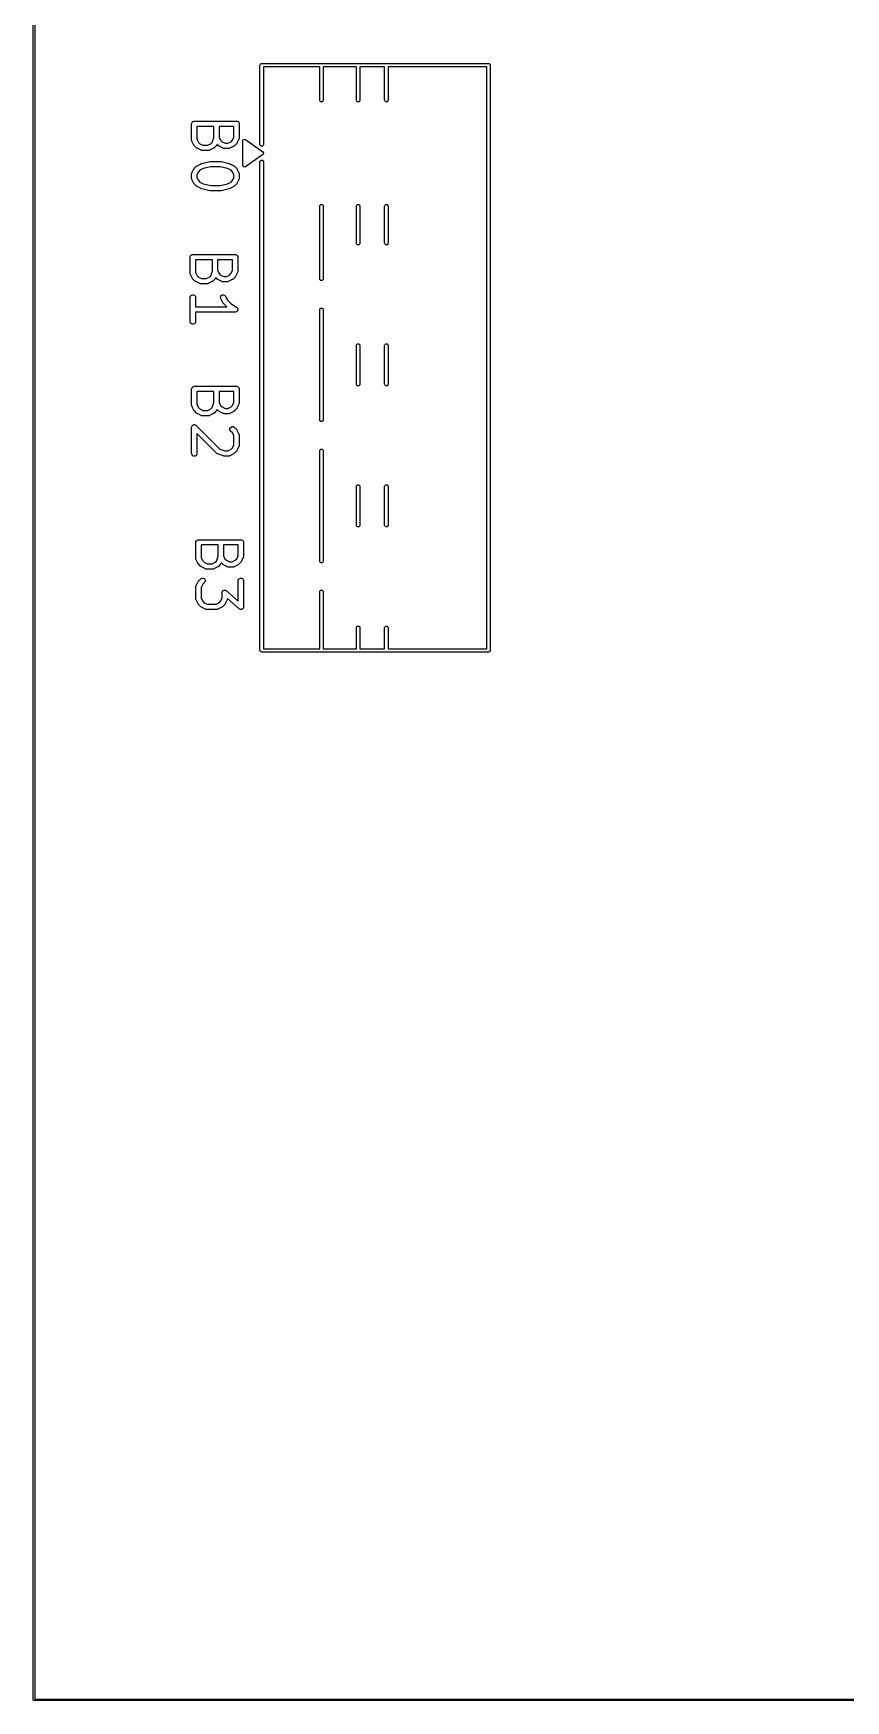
# Model space of a CAD drawing. Extents: x 4.07 to 10.8, y -5 to -0.8.
# Drawn here: x 5.799 to 6.933, y -5.001 to -2.675 of the extents above; entities that cross this region are included whole.
import ezdxf

# ---------------------------------------------------------------- set-up
doc = ezdxf.new("R2010")
doc.units = 0
doc.header["$MEASUREMENT"] = 0
doc.layers.add('BLACK', color=7, linetype='CONTINUOUS')

msp = doc.modelspace()

# ---------------------------------------------------------------- linework, layer by layer
at = {"layer": 'BLACK', "linetype": 'CONTINUOUS'}
for p, q in [((5.799, -5), (5.799, -0.8)), ((5.801, -0.801), (5.801, -4.999)), ((6.1153, -2.7192), (6.1155, -2.7183)), ((6.1153, -2.8302), (6.1153, -2.7192)), ((6.1155, -2.7183), (6.1168, -2.717)), ((6.1168, -2.717), (6.1177, -2.7168)), ((6.1177, -2.7168), (6.4342, -2.7168)), ((6.1988, -2.7215), (6.12, -2.7215)), ((6.12, -2.7215), (6.12, -2.8302)), ((6.1988, -2.768), (6.1988, -2.7215)), ((6.25, -2.7215), (6.2035, -2.7215)), ((6.2035, -2.7215), (6.2035, -2.768)), ((6.25, -2.768), (6.25, -2.7215)), ((6.2893, -2.7215), (6.2547, -2.7215)), ((6.2547, -2.7215), (6.2547, -2.768)), ((6.2893, -2.768), (6.2893, -2.7215)), ((6.4318, -2.7215), (6.294, -2.7215)), ((6.294, -2.7215), (6.294, -2.768)), ((6.4318, -3.5333), (6.4318, -2.7215)), ((6.4342, -2.7168), (6.4351, -2.717)), ((6.4351, -2.717), (6.4364, -2.7183)), ((6.4364, -2.7183), (6.4366, -2.7192)), ((6.4366, -2.7192), (6.4366, -3.5357)), ((6.199, -2.7689), (6.1988, -2.768)), ((6.2035, -2.768), (6.2033, -2.7689)), ((6.2501, -2.7689), (6.25, -2.768)), ((6.2547, -2.768), (6.2545, -2.7689)), ((6.2895, -2.7689), (6.2893, -2.768)), ((6.294, -2.768), (6.2939, -2.7689)), ((6.2002, -2.7702), (6.199, -2.7689)), ((6.202, -2.7702), (6.2002, -2.7702)), ((6.2033, -2.7689), (6.202, -2.7702)), ((6.2514, -2.7702), (6.2501, -2.7689)), ((6.2532, -2.7702), (6.2514, -2.7702)), ((6.2545, -2.7689), (6.2532, -2.7702)), ((6.2908, -2.7702), (6.2895, -2.7689)), ((6.2926, -2.7702), (6.2908, -2.7702)), ((6.2939, -2.7689), (6.2926, -2.7702)), ((6.0199, -2.8009), (6.02, -2.8002)), ((6.0199, -2.8234), (6.0199, -2.8009)), ((6.02, -2.8002), (6.0205, -2.7989)), ((6.0205, -2.7989), (6.0216, -2.7978)), ((6.0216, -2.7978), (6.0229, -2.7973)), ((6.0229, -2.7973), (6.0236, -2.7972)), ((6.0236, -2.7972), (6.0827, -2.7972)), ((6.0509, -2.8046), (6.0273, -2.8046)), ((6.0273, -2.8046), (6.0273, -2.8225)), ((6.0509, -2.82), (6.0509, -2.8046)), ((6.079, -2.8046), (6.0582, -2.8046)), ((6.0582, -2.8046), (6.0582, -2.8197)), ((6.079, -2.8197), (6.079, -2.8046)), ((6.0827, -2.7972), (6.0834, -2.7973)), ((6.0834, -2.7973), (6.0847, -2.7978)), ((6.0847, -2.7978), (6.0857, -2.7989)), ((6.0857, -2.7989), (6.0863, -2.8002)), ((6.0863, -2.8002), (6.0864, -2.8009)), ((6.0864, -2.8009), (6.0864, -2.8206)), ((6.02, -2.8241), (6.0199, -2.8234)), ((6.02, -2.8243), (6.02, -2.8241)), ((6.0201, -2.8244), (6.02, -2.8243)), ((6.0203, -2.8251), (6.0201, -2.8244)), ((6.0231, -2.8307), (6.0203, -2.8251)), ((6.0233, -2.831), (6.0231, -2.8307)), ((6.0234, -2.8311), (6.0233, -2.831)), ((6.0234, -2.8312), (6.0234, -2.8311)), ((6.0235, -2.8313), (6.0234, -2.8312)), ((6.0236, -2.8314), (6.0235, -2.8313)), ((6.0238, -2.8316), (6.0236, -2.8314)), ((6.0266, -2.8345), (6.0238, -2.8316)), ((6.0269, -2.8347), (6.0266, -2.8345)), ((6.027, -2.8348), (6.0269, -2.8347)), ((6.0271, -2.8348), (6.027, -2.8348)), ((6.0272, -2.8349), (6.0271, -2.8348)), ((6.0273, -2.835), (6.0272, -2.8349)), ((6.0273, -2.8225), (6.0295, -2.8269)), ((6.0276, -2.8352), (6.0273, -2.835)), ((6.0332, -2.838), (6.0276, -2.8352)), ((6.0295, -2.8269), (6.0314, -2.8288)), ((6.0314, -2.8288), (6.0357, -2.831)), ((6.0339, -2.8382), (6.0332, -2.838)), ((6.0357, -2.831), (6.0424, -2.831)), ((6.0424, -2.831), (6.0467, -2.8288)), ((6.0449, -2.838), (6.0443, -2.8382)), ((6.0506, -2.8352), (6.0449, -2.838)), ((6.0467, -2.8288), (6.0485, -2.827)), ((6.0485, -2.827), (6.0509, -2.82)), ((6.0509, -2.835), (6.0506, -2.8352)), ((6.051, -2.8349), (6.0509, -2.835)), ((6.0511, -2.8348), (6.051, -2.8349)), ((6.0512, -2.8348), (6.0511, -2.8348)), ((6.0515, -2.8345), (6.0512, -2.8347)), ((6.0512, -2.8347), (6.0512, -2.8348)), ((6.0543, -2.8316), (6.0515, -2.8345)), ((6.0548, -2.8311), (6.0543, -2.8316)), ((6.0549, -2.831), (6.0548, -2.8311)), ((6.0552, -2.8302), (6.0549, -2.8309)), ((6.0549, -2.8309), (6.0549, -2.831)), ((6.0555, -2.8295), (6.0552, -2.8302)), ((6.0576, -2.8316), (6.0555, -2.8295)), ((6.0578, -2.8319), (6.0576, -2.8316)), ((6.0579, -2.832), (6.0578, -2.8319)), ((6.058, -2.832), (6.0579, -2.832)), ((6.0581, -2.8321), (6.058, -2.832)), ((6.0582, -2.8321), (6.0581, -2.8321)), ((6.0582, -2.8197), (6.0604, -2.824)), ((6.0585, -2.8323), (6.0582, -2.8321)), ((6.0641, -2.8352), (6.0585, -2.8323)), ((6.0604, -2.824), (6.0624, -2.826)), ((6.0624, -2.826), (6.0667, -2.8282)), ((6.0648, -2.8354), (6.0641, -2.8352)), ((6.065, -2.8354), (6.0648, -2.8354)), ((6.0651, -2.8355), (6.065, -2.8354)), ((6.0658, -2.8355), (6.0651, -2.8355)), ((6.0714, -2.8355), (6.0658, -2.8355)), ((6.0667, -2.8282), (6.0705, -2.8282)), ((6.0705, -2.8282), (6.0749, -2.826)), ((6.0721, -2.8355), (6.0714, -2.8355)), ((6.0723, -2.8354), (6.0721, -2.8355)), ((6.0724, -2.8354), (6.0723, -2.8354)), ((6.0731, -2.8352), (6.0724, -2.8354)), ((6.0787, -2.8323), (6.0731, -2.8352)), ((6.0749, -2.826), (6.0768, -2.824)), ((6.0768, -2.824), (6.079, -2.8197)), ((6.079, -2.8321), (6.0787, -2.8323)), ((6.0791, -2.8321), (6.079, -2.8321)), ((6.0792, -2.832), (6.0791, -2.8321)), ((6.0793, -2.832), (6.0792, -2.832)), ((6.0794, -2.8319), (6.0793, -2.832)), ((6.0797, -2.8316), (6.0794, -2.8319)), ((6.0825, -2.8288), (6.0797, -2.8316)), ((6.0827, -2.8286), (6.0825, -2.8288)), ((6.0828, -2.8285), (6.0827, -2.8286)), ((6.0829, -2.8283), (6.0828, -2.8284)), ((6.0828, -2.8284), (6.0828, -2.8285)), ((6.083, -2.8282), (6.0829, -2.8283)), ((6.0832, -2.8279), (6.083, -2.8282)), ((6.086, -2.8223), (6.0832, -2.8279)), ((6.0862, -2.8216), (6.086, -2.8223)), ((6.0863, -2.8213), (6.0862, -2.8214)), ((6.0862, -2.8214), (6.0862, -2.8216)), ((6.0864, -2.8206), (6.0863, -2.8213)), ((6.0913, -2.8247), (6.092, -2.823)), ((6.0913, -2.8593), (6.0913, -2.8247)), ((6.092, -2.823), (6.0937, -2.8223)), ((6.0937, -2.8223), (6.095, -2.8228)), ((6.095, -2.8228), (6.1191, -2.8401)), ((6.1155, -2.8311), (6.1153, -2.8302)), ((6.1168, -2.8324), (6.1155, -2.8311)), ((6.1186, -2.8324), (6.1168, -2.8324)), ((6.1199, -2.8311), (6.1186, -2.8324)), ((6.12, -2.8302), (6.1199, -2.8311)), ((6.0238, -2.863), (6.0266, -2.8602)), ((6.0266, -2.8602), (6.0269, -2.8599)), ((6.0269, -2.8599), (6.027, -2.8599)), ((6.027, -2.8599), (6.0271, -2.8598)), ((6.0271, -2.8598), (6.0272, -2.8597)), ((6.0272, -2.8597), (6.0273, -2.8597)), ((6.0273, -2.8597), (6.0276, -2.8595)), ((6.0276, -2.8595), (6.0332, -2.8567)), ((6.0332, -2.8567), (6.0333, -2.8567)), ((6.0333, -2.8566), (6.0336, -2.8565)), ((6.0333, -2.8567), (6.0333, -2.8566)), ((6.0336, -2.8565), (6.0339, -2.8564)), ((6.034, -2.8382), (6.0339, -2.8382)), ((6.0339, -2.8564), (6.0339, -2.8564)), ((6.0339, -2.8564), (6.034, -2.8564)), ((6.0341, -2.8383), (6.034, -2.8382)), ((6.034, -2.8564), (6.0452, -2.8536)), ((6.0349, -2.8384), (6.0341, -2.8383)), ((6.0433, -2.8384), (6.0349, -2.8384)), ((6.0466, -2.8609), (6.0361, -2.8635)), ((6.044, -2.8383), (6.0433, -2.8384)), ((6.0441, -2.8382), (6.044, -2.8383)), ((6.0443, -2.8382), (6.0441, -2.8382)), ((6.0452, -2.8536), (6.0453, -2.8536)), ((6.0453, -2.8536), (6.0454, -2.8535)), ((6.0454, -2.8535), (6.0457, -2.8535)), ((6.0457, -2.8535), (6.0459, -2.8535)), ((6.0459, -2.8535), (6.046, -2.8535)), ((6.046, -2.8535), (6.0461, -2.8535)), ((6.0461, -2.8535), (6.0602, -2.8535)), ((6.0597, -2.8609), (6.0466, -2.8609)), ((6.0701, -2.8635), (6.0597, -2.8609)), ((6.0602, -2.8535), (6.0603, -2.8535)), ((6.0603, -2.8535), (6.0603, -2.8535)), ((6.0603, -2.8535), (6.0606, -2.8535)), ((6.0606, -2.8535), (6.0609, -2.8535)), ((6.0609, -2.8535), (6.0609, -2.8536)), ((6.0609, -2.8536), (6.0611, -2.8536)), ((6.0611, -2.8536), (6.0723, -2.8564)), ((6.0723, -2.8564), (6.0724, -2.8564)), ((6.0724, -2.8564), (6.0724, -2.8564)), ((6.0724, -2.8564), (6.0727, -2.8565)), ((6.0727, -2.8565), (6.073, -2.8566)), ((6.073, -2.8566), (6.073, -2.8567)), ((6.073, -2.8567), (6.0731, -2.8567)), ((6.0731, -2.8567), (6.0787, -2.8595)), ((6.0787, -2.8595), (6.079, -2.8597)), ((6.079, -2.8597), (6.0791, -2.8597)), ((6.0791, -2.8597), (6.0792, -2.8598)), ((6.0792, -2.8598), (6.0793, -2.8599)), ((6.0793, -2.8599), (6.0794, -2.8599)), ((6.0794, -2.8599), (6.0797, -2.8602)), ((6.0797, -2.8602), (6.0825, -2.863)), ((6.0917, -2.8607), (6.0913, -2.8593)), ((6.0933, -2.8617), (6.0917, -2.8607)), ((6.1191, -2.8439), (6.095, -2.8612)), ((6.1153, -2.8538), (6.1155, -2.8529)), ((6.1153, -3.5357), (6.1153, -2.8538)), ((6.1155, -2.8529), (6.1168, -2.8516)), ((6.1168, -2.8516), (6.1186, -2.8516)), ((6.1186, -2.8516), (6.1199, -2.8529)), ((6.1191, -2.8401), (6.12, -2.8416)), ((6.1196, -2.8434), (6.1191, -2.8439)), ((6.12, -2.8416), (6.1196, -2.8434)), ((6.1199, -2.8529), (6.12, -2.8538)), ((6.12, -2.8538), (6.12, -3.5333)), ((6.0199, -2.8712), (6.02, -2.8705)), ((6.0199, -2.8768), (6.0199, -2.8712)), ((6.02, -2.8776), (6.0199, -2.8768)), ((6.02, -2.8704), (6.0201, -2.8702)), ((6.02, -2.8705), (6.02, -2.8704)), ((6.02, -2.8777), (6.02, -2.8776)), ((6.0201, -2.8778), (6.02, -2.8777)), ((6.0201, -2.8702), (6.0203, -2.8696)), ((6.0203, -2.8785), (6.0201, -2.8778)), ((6.0203, -2.8696), (6.0231, -2.8639)), ((6.0231, -2.8841), (6.0203, -2.8785)), ((6.0231, -2.8639), (6.0233, -2.8636)), ((6.0233, -2.8844), (6.0231, -2.8841)), ((6.0233, -2.8636), (6.0234, -2.8635)), ((6.0234, -2.8845), (6.0233, -2.8844)), ((6.0234, -2.8634), (6.0235, -2.8633)), ((6.0234, -2.8635), (6.0234, -2.8634)), ((6.0235, -2.8633), (6.0236, -2.8633)), ((6.0236, -2.8633), (6.0238, -2.863)), ((6.0295, -2.8678), (6.0273, -2.8721)), ((6.0273, -2.8721), (6.0273, -2.876)), ((6.0273, -2.876), (6.0295, -2.8803)), ((6.0314, -2.8658), (6.0295, -2.8678)), ((6.0295, -2.8803), (6.0314, -2.8822)), ((6.0361, -2.8635), (6.0314, -2.8658)), ((6.0314, -2.8822), (6.0361, -2.8846)), ((6.0749, -2.8658), (6.0701, -2.8635)), ((6.0701, -2.8846), (6.0749, -2.8822)), ((6.0768, -2.8678), (6.0749, -2.8658)), ((6.0749, -2.8822), (6.0768, -2.8803)), ((6.079, -2.8721), (6.0768, -2.8678)), ((6.0768, -2.8803), (6.079, -2.876)), ((6.079, -2.876), (6.079, -2.8721)), ((6.0825, -2.863), (6.0827, -2.8633)), ((6.0827, -2.8633), (6.0828, -2.8633)), ((6.0828, -2.8633), (6.0828, -2.8634)), ((6.0828, -2.8634), (6.0829, -2.8635)), ((6.0829, -2.8635), (6.083, -2.8636)), ((6.083, -2.8844), (6.0829, -2.8845)), ((6.083, -2.8636), (6.0832, -2.8639)), ((6.0832, -2.8841), (6.083, -2.8844)), ((6.0832, -2.8639), (6.086, -2.8696)), ((6.086, -2.8785), (6.0832, -2.8841)), ((6.086, -2.8696), (6.0862, -2.8702)), ((6.0862, -2.8778), (6.086, -2.8785)), ((6.0862, -2.8702), (6.0862, -2.8704)), ((6.0862, -2.8704), (6.0863, -2.8705)), ((6.0863, -2.8776), (6.0862, -2.8777)), ((6.0862, -2.8777), (6.0862, -2.8778)), ((6.0863, -2.8705), (6.0864, -2.8712)), ((6.0864, -2.8768), (6.0863, -2.8776)), ((6.0864, -2.8712), (6.0864, -2.8768)), ((6.095, -2.8612), (6.0933, -2.8617)), ((6.0234, -2.8846), (6.0234, -2.8845)), ((6.0235, -2.8847), (6.0234, -2.8846)), ((6.0236, -2.8848), (6.0235, -2.8847)), ((6.0238, -2.8851), (6.0236, -2.8848)), ((6.0266, -2.8879), (6.0238, -2.8851)), ((6.0269, -2.8881), (6.0266, -2.8879)), ((6.027, -2.8882), (6.0269, -2.8881)), ((6.0271, -2.8883), (6.027, -2.8882)), ((6.0272, -2.8884), (6.0271, -2.8883)), ((6.0273, -2.8884), (6.0272, -2.8884)), ((6.0276, -2.8886), (6.0273, -2.8884)), ((6.0332, -2.8914), (6.0276, -2.8886)), ((6.0333, -2.8914), (6.0332, -2.8914)), ((6.0336, -2.8915), (6.0333, -2.8914)), ((6.0333, -2.8914), (6.0333, -2.8914)), ((6.0339, -2.8917), (6.0336, -2.8915)), ((6.034, -2.8917), (6.0339, -2.8917)), ((6.0339, -2.8917), (6.0339, -2.8917)), ((6.0452, -2.8945), (6.034, -2.8917)), ((6.0361, -2.8846), (6.0466, -2.8872)), ((6.0453, -2.8945), (6.0452, -2.8945)), ((6.0454, -2.8945), (6.0453, -2.8945)), ((6.0457, -2.8946), (6.0454, -2.8945)), ((6.0459, -2.8946), (6.0457, -2.8946)), ((6.046, -2.8946), (6.0459, -2.8946)), ((6.0461, -2.8946), (6.046, -2.8946)), ((6.0602, -2.8946), (6.0461, -2.8946)), ((6.0466, -2.8872), (6.0597, -2.8872)), ((6.0597, -2.8872), (6.0701, -2.8846)), ((6.0603, -2.8946), (6.0602, -2.8946)), ((6.0606, -2.8946), (6.0603, -2.8946)), ((6.0603, -2.8946), (6.0603, -2.8946)), ((6.0609, -2.8945), (6.0606, -2.8946)), ((6.0611, -2.8945), (6.0609, -2.8945)), ((6.0609, -2.8945), (6.0609, -2.8945)), ((6.0723, -2.8917), (6.0611, -2.8945)), ((6.0724, -2.8917), (6.0723, -2.8917)), ((6.0727, -2.8915), (6.0724, -2.8917)), ((6.0724, -2.8917), (6.0724, -2.8917)), ((6.073, -2.8914), (6.0727, -2.8915)), ((6.0731, -2.8914), (6.073, -2.8914)), ((6.073, -2.8914), (6.073, -2.8914)), ((6.0787, -2.8886), (6.0731, -2.8914)), ((6.079, -2.8884), (6.0787, -2.8886)), ((6.0791, -2.8884), (6.079, -2.8884)), ((6.0792, -2.8883), (6.0791, -2.8884)), ((6.0793, -2.8882), (6.0792, -2.8883)), ((6.0794, -2.8881), (6.0793, -2.8882)), ((6.0797, -2.8879), (6.0794, -2.8881)), ((6.0825, -2.8851), (6.0797, -2.8879)), ((6.0827, -2.8848), (6.0825, -2.8851)), ((6.0828, -2.8847), (6.0827, -2.8848)), ((6.0829, -2.8845), (6.0828, -2.8846)), ((6.0828, -2.8846), (6.0828, -2.8847)), ((6.1988, -2.916), (6.199, -2.9151)), ((6.1988, -3.0175), (6.1988, -2.916)), ((6.199, -2.9151), (6.2002, -2.9138)), ((6.2002, -2.9138), (6.202, -2.9138)), ((6.202, -2.9138), (6.2033, -2.9151)), ((6.2033, -2.9151), (6.2035, -2.916)), ((6.2035, -2.916), (6.2035, -3.0175)), ((6.25, -2.916), (6.2501, -2.9151)), ((6.25, -2.9675), (6.25, -2.916)), ((6.2501, -2.9151), (6.2514, -2.9138)), ((6.2514, -2.9138), (6.2532, -2.9138)), ((6.2532, -2.9138), (6.2545, -2.9151)), ((6.2545, -2.9151), (6.2547, -2.916)), ((6.2547, -2.916), (6.2547, -2.9675)), ((6.2893, -2.916), (6.2895, -2.9151)), ((6.2893, -2.9675), (6.2893, -2.916)), ((6.2895, -2.9151), (6.2908, -2.9138)), ((6.2908, -2.9138), (6.2926, -2.9138)), ((6.2926, -2.9138), (6.2939, -2.9151)), ((6.2939, -2.9151), (6.294, -2.916)), ((6.294, -2.916), (6.294, -2.9675)), ((6.2501, -2.9684), (6.25, -2.9675)), ((6.2514, -2.9697), (6.2501, -2.9684)), ((6.2532, -2.9697), (6.2514, -2.9697)), ((6.2545, -2.9684), (6.2532, -2.9697)), ((6.2547, -2.9675), (6.2545, -2.9684)), ((6.2895, -2.9684), (6.2893, -2.9675)), ((6.2908, -2.9697), (6.2895, -2.9684)), ((6.2926, -2.9697), (6.2908, -2.9697)), ((6.2939, -2.9684), (6.2926, -2.9697)), ((6.294, -2.9675), (6.2939, -2.9684)), ((6.0179, -2.9869), (6.018, -2.9862)), ((6.0179, -3.0094), (6.0179, -2.9869)), ((6.018, -2.9862), (6.0185, -2.9849)), ((6.0185, -2.9849), (6.0196, -2.9838)), ((6.0196, -2.9838), (6.0209, -2.9833)), ((6.0209, -2.9833), (6.0216, -2.9832)), ((6.0216, -2.9832), (6.0807, -2.9832)), ((6.0489, -2.9906), (6.0253, -2.9906)), ((6.0253, -2.9906), (6.0253, -3.0085)), ((6.0489, -3.006), (6.0489, -2.9906)), ((6.077, -2.9906), (6.0562, -2.9906)), ((6.0562, -2.9906), (6.0562, -3.0057)), ((6.077, -3.0057), (6.077, -2.9906)), ((6.0807, -2.9832), (6.0814, -2.9833)), ((6.0814, -2.9833), (6.0827, -2.9838)), ((6.0827, -2.9838), (6.0837, -2.9849)), ((6.0837, -2.9849), (6.0843, -2.9862)), ((6.0843, -2.9862), (6.0844, -2.9869)), ((6.0844, -2.9869), (6.0844, -3.0066)), ((6.018, -3.0101), (6.0179, -3.0094)), ((6.018, -3.0103), (6.018, -3.0101)), ((6.0181, -3.0104), (6.018, -3.0103)), ((6.0183, -3.0111), (6.0181, -3.0104)), ((6.0211, -3.0167), (6.0183, -3.0111)), ((6.0213, -3.017), (6.0211, -3.0167)), ((6.0214, -3.0171), (6.0213, -3.017)), ((6.0214, -3.0172), (6.0214, -3.0171)), ((6.0215, -3.0173), (6.0214, -3.0172)), ((6.0216, -3.0174), (6.0215, -3.0173)), ((6.0218, -3.0176), (6.0216, -3.0174)), ((6.0246, -3.0205), (6.0218, -3.0176)), ((6.0249, -3.0207), (6.0246, -3.0205)), ((6.025, -3.0208), (6.0249, -3.0207)), ((6.0251, -3.0208), (6.025, -3.0208)), ((6.0252, -3.0209), (6.0251, -3.0208)), ((6.0253, -3.021), (6.0252, -3.0209)), ((6.0253, -3.0085), (6.0275, -3.0129)), ((6.0256, -3.0212), (6.0253, -3.021)), ((6.0312, -3.024), (6.0256, -3.0212)), ((6.0275, -3.0129), (6.0294, -3.0148)), ((6.0294, -3.0148), (6.0337, -3.017)), ((6.0319, -3.0242), (6.0312, -3.024)), ((6.0337, -3.017), (6.0404, -3.017)), ((6.0404, -3.017), (6.0447, -3.0148)), ((6.0429, -3.024), (6.0423, -3.0242)), ((6.0486, -3.0212), (6.0429, -3.024)), ((6.0447, -3.0148), (6.0465, -3.013)), ((6.0465, -3.013), (6.0489, -3.006)), ((6.0489, -3.021), (6.0486, -3.0212)), ((6.049, -3.0209), (6.0489, -3.021)), ((6.0491, -3.0208), (6.049, -3.0209)), ((6.0492, -3.0208), (6.0491, -3.0208)), ((6.0495, -3.0205), (6.0492, -3.0207)), ((6.0492, -3.0207), (6.0492, -3.0208)), ((6.0523, -3.0176), (6.0495, -3.0205)), ((6.0528, -3.0171), (6.0523, -3.0176)), ((6.0529, -3.017), (6.0528, -3.0171)), ((6.0532, -3.0162), (6.0529, -3.0169)), ((6.0529, -3.0169), (6.0529, -3.017)), ((6.0535, -3.0155), (6.0532, -3.0162)), ((6.0556, -3.0176), (6.0535, -3.0155)), ((6.0558, -3.0179), (6.0556, -3.0176)), ((6.0559, -3.018), (6.0558, -3.0179)), ((6.056, -3.018), (6.0559, -3.018)), ((6.0561, -3.0181), (6.056, -3.018)), ((6.0562, -3.0181), (6.0561, -3.0181)), ((6.0562, -3.0057), (6.0584, -3.01)), ((6.0565, -3.0183), (6.0562, -3.0181)), ((6.0621, -3.0212), (6.0565, -3.0183)), ((6.0584, -3.01), (6.0604, -3.012)), ((6.0604, -3.012), (6.0647, -3.0142)), ((6.0628, -3.0214), (6.0621, -3.0212)), ((6.063, -3.0214), (6.0628, -3.0214)), ((6.0631, -3.0215), (6.063, -3.0214)), ((6.0638, -3.0215), (6.0631, -3.0215)), ((6.0694, -3.0215), (6.0638, -3.0215)), ((6.0647, -3.0142), (6.0685, -3.0142)), ((6.0685, -3.0142), (6.0729, -3.012)), ((6.0701, -3.0215), (6.0694, -3.0215)), ((6.0703, -3.0214), (6.0701, -3.0215)), ((6.0704, -3.0214), (6.0703, -3.0214)), ((6.0711, -3.0212), (6.0704, -3.0214)), ((6.0767, -3.0183), (6.0711, -3.0212)), ((6.0729, -3.012), (6.0748, -3.01)), ((6.0748, -3.01), (6.077, -3.0057)), ((6.077, -3.0181), (6.0767, -3.0183)), ((6.0771, -3.0181), (6.077, -3.0181)), ((6.0772, -3.018), (6.0771, -3.0181)), ((6.0773, -3.018), (6.0772, -3.018)), ((6.0774, -3.0179), (6.0773, -3.018)), ((6.0777, -3.0176), (6.0774, -3.0179)), ((6.0805, -3.0148), (6.0777, -3.0176)), ((6.0807, -3.0146), (6.0805, -3.0148)), ((6.0808, -3.0145), (6.0807, -3.0146)), ((6.0809, -3.0143), (6.0808, -3.0144)), ((6.0808, -3.0144), (6.0808, -3.0145)), ((6.081, -3.0142), (6.0809, -3.0143)), ((6.0812, -3.0139), (6.081, -3.0142)), ((6.084, -3.0083), (6.0812, -3.0139)), ((6.0842, -3.0076), (6.084, -3.0083)), ((6.0843, -3.0073), (6.0842, -3.0074)), ((6.0842, -3.0074), (6.0842, -3.0076)), ((6.0844, -3.0066), (6.0843, -3.0073)), ((6.199, -3.0184), (6.1988, -3.0175)), ((6.2002, -3.0197), (6.199, -3.0184)), ((6.202, -3.0197), (6.2002, -3.0197)), ((6.2033, -3.0184), (6.202, -3.0197)), ((6.2035, -3.0175), (6.2033, -3.0184)), ((6.0179, -3.0432), (6.018, -3.0424)), ((6.0179, -3.0769), (6.0179, -3.0432)), ((6.018, -3.0424), (6.0185, -3.0411)), ((6.0185, -3.0411), (6.0196, -3.0401)), ((6.0196, -3.0401), (6.0209, -3.0395)), ((6.0209, -3.0395), (6.0223, -3.0395)), ((6.0223, -3.0395), (6.0237, -3.0401)), ((6.0237, -3.0401), (6.0247, -3.0411)), ((6.0247, -3.0411), (6.0252, -3.0424)), ((6.0252, -3.0424), (6.0253, -3.0432)), ((6.0253, -3.0432), (6.0253, -3.0563)), ((6.032, -3.0242), (6.0319, -3.0242)), ((6.0321, -3.0243), (6.032, -3.0242)), ((6.0329, -3.0244), (6.0321, -3.0243)), ((6.0413, -3.0244), (6.0329, -3.0244)), ((6.042, -3.0243), (6.0413, -3.0244)), ((6.0421, -3.0242), (6.042, -3.0243)), ((6.0423, -3.0242), (6.0421, -3.0242)), ((6.0601, -3.0427), (6.0606, -3.0413)), ((6.0602, -3.0441), (6.0601, -3.0427)), ((6.0605, -3.0448), (6.0602, -3.0441)), ((6.0633, -3.0504), (6.0605, -3.0448)), ((6.0606, -3.0413), (6.0615, -3.0402)), ((6.0615, -3.0402), (6.0628, -3.0396)), ((6.0628, -3.0396), (6.0643, -3.0395)), ((6.0643, -3.0395), (6.0656, -3.04)), ((6.0656, -3.04), (6.0667, -3.0409)), ((6.0667, -3.0409), (6.0671, -3.0415)), ((6.0671, -3.0415), (6.0696, -3.0466)), ((6.0696, -3.0466), (6.0746, -3.0515)), ((6.0253, -3.0563), (6.0689, -3.0563)), ((6.0807, -3.0637), (6.0253, -3.0637)), ((6.0253, -3.0637), (6.0253, -3.0769)), ((6.0635, -3.0507), (6.0633, -3.0504)), ((6.0635, -3.0508), (6.0635, -3.0507)), ((6.0636, -3.0509), (6.0635, -3.0508)), ((6.0637, -3.051), (6.0636, -3.0509)), ((6.0638, -3.0511), (6.0637, -3.051)), ((6.064, -3.0514), (6.0638, -3.0511)), ((6.0689, -3.0563), (6.064, -3.0514)), ((6.0746, -3.0515), (6.0827, -3.057)), ((6.0814, -3.0637), (6.0807, -3.0637)), ((6.0807, -3.0637), (6.0807, -3.0637)), ((6.0807, -3.0637), (6.0807, -3.0637)), ((6.0807, -3.0637), (6.0807, -3.0637)), ((6.0817, -3.0635), (6.0814, -3.0637)), ((6.0821, -3.0634), (6.0817, -3.0635)), ((6.0824, -3.0632), (6.0821, -3.0634)), ((6.0827, -3.0631), (6.0824, -3.0632)), ((6.0827, -3.057), (6.0827, -3.057)), ((6.0827, -3.057), (6.0827, -3.057)), ((6.0827, -3.057), (6.0827, -3.057)), ((6.0827, -3.057), (6.0833, -3.0574)), ((6.083, -3.0628), (6.0827, -3.0631)), ((6.0833, -3.0626), (6.083, -3.0628)), ((6.0833, -3.0574), (6.0835, -3.0577)), ((6.0835, -3.0623), (6.0833, -3.0626)), ((6.0835, -3.0577), (6.0837, -3.058)), ((6.0837, -3.0621), (6.0835, -3.0623)), ((6.0837, -3.058), (6.0839, -3.0583)), ((6.0839, -3.0617), (6.0837, -3.0621)), ((6.0839, -3.0583), (6.0841, -3.0586)), ((6.0841, -3.0614), (6.0839, -3.0617)), ((6.0841, -3.0586), (6.0841, -3.059)), ((6.0841, -3.059), (6.0843, -3.0593)), ((6.0843, -3.0608), (6.0841, -3.0611)), ((6.0841, -3.0611), (6.0841, -3.0614)), ((6.0843, -3.0593), (6.0843, -3.0597)), ((6.0843, -3.0597), (6.0844, -3.06)), ((6.0844, -3.06), (6.0843, -3.0604)), ((6.0843, -3.0604), (6.0843, -3.0608)), ((6.1988, -3.0602), (6.199, -3.0593)), ((6.1988, -3.2143), (6.1988, -3.0602)), ((6.199, -3.0593), (6.2002, -3.058)), ((6.2002, -3.058), (6.202, -3.058)), ((6.202, -3.058), (6.2033, -3.0593)), ((6.2033, -3.0593), (6.2035, -3.0602)), ((6.2035, -3.0602), (6.2035, -3.2143)), ((6.018, -3.0776), (6.0179, -3.0769)), ((6.0185, -3.079), (6.018, -3.0776)), ((6.0196, -3.08), (6.0185, -3.079)), ((6.0209, -3.0805), (6.0196, -3.08)), ((6.0223, -3.0805), (6.0209, -3.0805)), ((6.0237, -3.08), (6.0223, -3.0805)), ((6.0247, -3.079), (6.0237, -3.08)), ((6.0252, -3.0776), (6.0247, -3.079)), ((6.0253, -3.0769), (6.0252, -3.0776)), ((6.25, -3.1102), (6.2501, -3.1093)), ((6.25, -3.1644), (6.25, -3.1102)), ((6.2501, -3.1093), (6.2514, -3.108)), ((6.2514, -3.108), (6.2532, -3.108)), ((6.2532, -3.108), (6.2545, -3.1093)), ((6.2545, -3.1093), (6.2547, -3.1102)), ((6.2547, -3.1102), (6.2547, -3.1644)), ((6.2893, -3.1102), (6.2895, -3.1093)), ((6.2893, -3.1644), (6.2893, -3.1102)), ((6.2895, -3.1093), (6.2908, -3.108)), ((6.2908, -3.108), (6.2926, -3.108)), ((6.2926, -3.108), (6.2939, -3.1093)), ((6.2939, -3.1093), (6.294, -3.1102)), ((6.294, -3.1102), (6.294, -3.1644)), ((6.0199, -3.1709), (6.02, -3.1702)), ((6.0199, -3.1934), (6.0199, -3.1709)), ((6.02, -3.1702), (6.0205, -3.1689)), ((6.0205, -3.1689), (6.0216, -3.1678)), ((6.0216, -3.1678), (6.0229, -3.1673)), ((6.0229, -3.1673), (6.0236, -3.1672)), ((6.0236, -3.1672), (6.0827, -3.1672)), ((6.0509, -3.1746), (6.0273, -3.1746)), ((6.0273, -3.1746), (6.0273, -3.1925)), ((6.0509, -3.19), (6.0509, -3.1746)), ((6.079, -3.1746), (6.0582, -3.1746)), ((6.0582, -3.1746), (6.0582, -3.1897)), ((6.079, -3.1897), (6.079, -3.1746)), ((6.0827, -3.1672), (6.0834, -3.1673)), ((6.0834, -3.1673), (6.0847, -3.1678)), ((6.0847, -3.1678), (6.0857, -3.1689)), ((6.0857, -3.1689), (6.0863, -3.1702)), ((6.0863, -3.1702), (6.0864, -3.1709)), ((6.0864, -3.1709), (6.0864, -3.1906)), ((6.2501, -3.1653), (6.25, -3.1644)), ((6.2514, -3.1665), (6.2501, -3.1653)), ((6.2532, -3.1665), (6.2514, -3.1665)), ((6.2545, -3.1653), (6.2532, -3.1665)), ((6.2547, -3.1644), (6.2545, -3.1653)), ((6.2895, -3.1653), (6.2893, -3.1644)), ((6.2908, -3.1665), (6.2895, -3.1653)), ((6.2926, -3.1665), (6.2908, -3.1665)), ((6.2939, -3.1653), (6.2926, -3.1665)), ((6.294, -3.1644), (6.2939, -3.1653)), ((6.02, -3.1941), (6.0199, -3.1934)), ((6.02, -3.1943), (6.02, -3.1941)), ((6.0201, -3.1944), (6.02, -3.1943)), ((6.0203, -3.1951), (6.0201, -3.1944)), ((6.0231, -3.2007), (6.0203, -3.1951)), ((6.0233, -3.201), (6.0231, -3.2007)), ((6.0234, -3.2011), (6.0233, -3.201)), ((6.0234, -3.2012), (6.0234, -3.2011)), ((6.0235, -3.2013), (6.0234, -3.2012)), ((6.0236, -3.2014), (6.0235, -3.2013)), ((6.0238, -3.2016), (6.0236, -3.2014)), ((6.0266, -3.2045), (6.0238, -3.2016)), ((6.0269, -3.2047), (6.0266, -3.2045)), ((6.027, -3.2048), (6.0269, -3.2047)), ((6.0271, -3.2048), (6.027, -3.2048)), ((6.0272, -3.2049), (6.0271, -3.2048)), ((6.0273, -3.205), (6.0272, -3.2049)), ((6.0273, -3.1925), (6.0295, -3.1969)), ((6.0276, -3.2052), (6.0273, -3.205)), ((6.0332, -3.208), (6.0276, -3.2052)), ((6.0295, -3.1969), (6.0314, -3.1988)), ((6.0314, -3.1988), (6.0357, -3.201)), ((6.0339, -3.2082), (6.0332, -3.208)), ((6.034, -3.2082), (6.0339, -3.2082)), ((6.0341, -3.2083), (6.034, -3.2082)), ((6.0349, -3.2084), (6.0341, -3.2083)), ((6.0433, -3.2084), (6.0349, -3.2084)), ((6.0357, -3.201), (6.0424, -3.201)), ((6.0424, -3.201), (6.0467, -3.1988)), ((6.044, -3.2083), (6.0433, -3.2084)), ((6.0441, -3.2082), (6.044, -3.2083)), ((6.0443, -3.2082), (6.0441, -3.2082)), ((6.0449, -3.208), (6.0443, -3.2082)), ((6.0506, -3.2052), (6.0449, -3.208)), ((6.0467, -3.1988), (6.0485, -3.197)), ((6.0485, -3.197), (6.0509, -3.19)), ((6.0509, -3.205), (6.0506, -3.2052)), ((6.051, -3.2049), (6.0509, -3.205)), ((6.0511, -3.2048), (6.051, -3.2049)), ((6.0512, -3.2048), (6.0511, -3.2048)), ((6.0515, -3.2045), (6.0512, -3.2047)), ((6.0512, -3.2047), (6.0512, -3.2048)), ((6.0543, -3.2016), (6.0515, -3.2045)), ((6.0548, -3.2011), (6.0543, -3.2016)), ((6.0549, -3.201), (6.0548, -3.2011)), ((6.0552, -3.2002), (6.0549, -3.2009)), ((6.0549, -3.2009), (6.0549, -3.201)), ((6.0555, -3.1995), (6.0552, -3.2002)), ((6.0576, -3.2016), (6.0555, -3.1995)), ((6.0578, -3.2019), (6.0576, -3.2016)), ((6.0579, -3.202), (6.0578, -3.2019)), ((6.058, -3.202), (6.0579, -3.202)), ((6.0581, -3.2021), (6.058, -3.202)), ((6.0582, -3.2021), (6.0581, -3.2021)), ((6.0582, -3.1897), (6.0604, -3.194)), ((6.0585, -3.2023), (6.0582, -3.2021)), ((6.0641, -3.2052), (6.0585, -3.2023)), ((6.0604, -3.194), (6.0624, -3.196)), ((6.0624, -3.196), (6.0667, -3.1982)), ((6.0648, -3.2054), (6.0641, -3.2052)), ((6.065, -3.2054), (6.0648, -3.2054)), ((6.0651, -3.2055), (6.065, -3.2054)), ((6.0658, -3.2055), (6.0651, -3.2055)), ((6.0714, -3.2055), (6.0658, -3.2055)), ((6.0667, -3.1982), (6.0705, -3.1982)), ((6.0705, -3.1982), (6.0749, -3.196)), ((6.0721, -3.2055), (6.0714, -3.2055)), ((6.0723, -3.2054), (6.0721, -3.2055)), ((6.0724, -3.2054), (6.0723, -3.2054)), ((6.0731, -3.2052), (6.0724, -3.2054)), ((6.0787, -3.2023), (6.0731, -3.2052)), ((6.0749, -3.196), (6.0768, -3.194)), ((6.0768, -3.194), (6.079, -3.1897)), ((6.079, -3.2021), (6.0787, -3.2023)), ((6.0791, -3.2021), (6.079, -3.2021)), ((6.0792, -3.202), (6.0791, -3.2021)), ((6.0793, -3.202), (6.0792, -3.202)), ((6.0794, -3.2019), (6.0793, -3.202)), ((6.0797, -3.2016), (6.0794, -3.2019)), ((6.0825, -3.1988), (6.0797, -3.2016)), ((6.0827, -3.1986), (6.0825, -3.1988)), ((6.0828, -3.1985), (6.0827, -3.1986)), ((6.0829, -3.1983), (6.0828, -3.1984)), ((6.0828, -3.1984), (6.0828, -3.1985)), ((6.083, -3.1982), (6.0829, -3.1983)), ((6.0832, -3.1979), (6.083, -3.1982)), ((6.086, -3.1923), (6.0832, -3.1979)), ((6.0862, -3.1916), (6.086, -3.1923)), ((6.0863, -3.1913), (6.0862, -3.1914)), ((6.0862, -3.1914), (6.0862, -3.1916)), ((6.0864, -3.1906), (6.0863, -3.1913)), ((6.0199, -3.2243), (6.02, -3.2236)), ((6.0199, -3.2609), (6.0199, -3.2243)), ((6.02, -3.2236), (6.0202, -3.2232)), ((6.0202, -3.2232), (6.0205, -3.2223)), ((6.0205, -3.2223), (6.0216, -3.2213)), ((6.0216, -3.2213), (6.0225, -3.2209)), ((6.0225, -3.2209), (6.0229, -3.2207)), ((6.0229, -3.2207), (6.0243, -3.2207)), ((6.0243, -3.2207), (6.0247, -3.2209)), ((6.0247, -3.2209), (6.0257, -3.2213)), ((6.0257, -3.2213), (6.0262, -3.2217)), ((6.0262, -3.2217), (6.0594, -3.2549)), ((6.0547, -3.2607), (6.0273, -3.2333)), ((6.0273, -3.2333), (6.0273, -3.2609)), ((6.0734, -3.2264), (6.074, -3.2251)), ((6.0734, -3.2279), (6.0734, -3.2264)), ((6.074, -3.2292), (6.0734, -3.2279)), ((6.074, -3.2251), (6.075, -3.2241)), ((6.0744, -3.2298), (6.074, -3.2292)), ((6.0768, -3.2322), (6.0744, -3.2298)), ((6.075, -3.2241), (6.0763, -3.2235)), ((6.0763, -3.2235), (6.0778, -3.2235)), ((6.079, -3.2365), (6.0768, -3.2322)), ((6.0778, -3.2235), (6.0791, -3.2241)), ((6.0791, -3.2241), (6.0797, -3.2246)), ((6.0797, -3.2246), (6.0825, -3.2274)), ((6.0825, -3.2274), (6.0827, -3.2276)), ((6.0827, -3.2276), (6.0828, -3.2277)), ((6.0828, -3.2277), (6.0828, -3.2278)), ((6.0828, -3.2278), (6.0829, -3.2279)), ((6.0829, -3.2279), (6.083, -3.228)), ((6.083, -3.228), (6.0832, -3.2283)), ((6.0832, -3.2283), (6.086, -3.2339)), ((6.199, -3.2152), (6.1988, -3.2143)), ((6.2002, -3.2165), (6.199, -3.2152)), ((6.202, -3.2165), (6.2002, -3.2165)), ((6.2033, -3.2152), (6.202, -3.2165)), ((6.2035, -3.2143), (6.2033, -3.2152)), ((6.0594, -3.2549), (6.0664, -3.2572)), ((6.0705, -3.2572), (6.0749, -3.2551)), ((6.0749, -3.2551), (6.0768, -3.2531)), ((6.0768, -3.2531), (6.079, -3.2488)), ((6.079, -3.2488), (6.079, -3.2365)), ((6.086, -3.2513), (6.0832, -3.2569)), ((6.086, -3.2339), (6.0862, -3.2346)), ((6.0862, -3.2506), (6.086, -3.2513)), ((6.0862, -3.2346), (6.0862, -3.2348)), ((6.0862, -3.2348), (6.0863, -3.2349)), ((6.0863, -3.2504), (6.0862, -3.2505)), ((6.0862, -3.2505), (6.0862, -3.2506)), ((6.0863, -3.2349), (6.0864, -3.2356)), ((6.0864, -3.2497), (6.0863, -3.2504)), ((6.0864, -3.2356), (6.0864, -3.2497)), ((6.1988, -3.2571), (6.199, -3.2562)), ((6.199, -3.2562), (6.2002, -3.2549)), ((6.2002, -3.2549), (6.202, -3.2549)), ((6.202, -3.2549), (6.2033, -3.2562)), ((6.2033, -3.2562), (6.2035, -3.2571)), ((6.02, -3.2616), (6.0199, -3.2609)), ((6.0205, -3.263), (6.02, -3.2616)), ((6.0216, -3.264), (6.0205, -3.263)), ((6.0229, -3.2645), (6.0216, -3.264)), ((6.0243, -3.2645), (6.0229, -3.2645)), ((6.0257, -3.264), (6.0243, -3.2645)), ((6.0267, -3.263), (6.0257, -3.264)), ((6.0272, -3.2616), (6.0267, -3.263)), ((6.0273, -3.2609), (6.0272, -3.2616)), ((6.0553, -3.2612), (6.0547, -3.2607)), ((6.0554, -3.2612), (6.0553, -3.2612)), ((6.0555, -3.2613), (6.0554, -3.2612)), ((6.0562, -3.2616), (6.0555, -3.2613)), ((6.0646, -3.2644), (6.0562, -3.2616)), ((6.065, -3.2645), (6.0646, -3.2644)), ((6.0651, -3.2645), (6.065, -3.2645)), ((6.0652, -3.2645), (6.0651, -3.2645)), ((6.0653, -3.2646), (6.0652, -3.2645)), ((6.0654, -3.2646), (6.0653, -3.2646)), ((6.0658, -3.2646), (6.0654, -3.2646)), ((6.0714, -3.2646), (6.0658, -3.2646)), ((6.0664, -3.2572), (6.0705, -3.2572)), ((6.0721, -3.2645), (6.0714, -3.2646)), ((6.0723, -3.2645), (6.0721, -3.2645)), ((6.0724, -3.2645), (6.0723, -3.2645)), ((6.0731, -3.2642), (6.0724, -3.2645)), ((6.0787, -3.2614), (6.0731, -3.2642)), ((6.079, -3.2612), (6.0787, -3.2614)), ((6.0791, -3.2612), (6.079, -3.2612)), ((6.0792, -3.2611), (6.0791, -3.2612)), ((6.0793, -3.261), (6.0792, -3.2611)), ((6.0794, -3.2609), (6.0793, -3.261)), ((6.0797, -3.2607), (6.0794, -3.2609)), ((6.0825, -3.2579), (6.0797, -3.2607)), ((6.0827, -3.2576), (6.0825, -3.2579)), ((6.0828, -3.2575), (6.0827, -3.2576)), ((6.0829, -3.2573), (6.0828, -3.2574)), ((6.0828, -3.2574), (6.0828, -3.2575)), ((6.083, -3.2572), (6.0829, -3.2573)), ((6.0832, -3.2569), (6.083, -3.2572)), ((6.1988, -3.4112), (6.1988, -3.2571)), ((6.2035, -3.2571), (6.2035, -3.4112)), ((6.25, -3.307), (6.2501, -3.3061)), ((6.25, -3.3612), (6.25, -3.307)), ((6.2501, -3.3061), (6.2514, -3.3049)), ((6.2514, -3.3049), (6.2532, -3.3049)), ((6.2532, -3.3049), (6.2545, -3.3061)), ((6.2545, -3.3061), (6.2547, -3.307)), ((6.2547, -3.307), (6.2547, -3.3612)), ((6.2893, -3.307), (6.2895, -3.3061)), ((6.2893, -3.3612), (6.2893, -3.307)), ((6.2895, -3.3061), (6.2908, -3.3049)), ((6.2908, -3.3049), (6.2926, -3.3049)), ((6.2926, -3.3049), (6.2939, -3.3061)), ((6.2939, -3.3061), (6.294, -3.307)), ((6.294, -3.307), (6.294, -3.3612)), ((6.2501, -3.3621), (6.25, -3.3612)), ((6.2514, -3.3634), (6.2501, -3.3621)), ((6.2532, -3.3634), (6.2514, -3.3634)), ((6.2545, -3.3621), (6.2532, -3.3634)), ((6.2547, -3.3612), (6.2545, -3.3621)), ((6.2895, -3.3621), (6.2893, -3.3612)), ((6.2908, -3.3634), (6.2895, -3.3621)), ((6.2926, -3.3634), (6.2908, -3.3634)), ((6.2939, -3.3621), (6.2926, -3.3634)), ((6.294, -3.3612), (6.2939, -3.3621)), ((6.0259, -3.3849), (6.026, -3.3842)), ((6.0259, -3.4074), (6.0259, -3.3849)), ((6.026, -3.3842), (6.0265, -3.3829)), ((6.0265, -3.3829), (6.0276, -3.3818)), ((6.0276, -3.3818), (6.0289, -3.3813)), ((6.0289, -3.3813), (6.0296, -3.3812)), ((6.0296, -3.3812), (6.0887, -3.3812)), ((6.0569, -3.3886), (6.0333, -3.3886)), ((6.0333, -3.3886), (6.0333, -3.4065)), ((6.0569, -3.404), (6.0569, -3.3886)), ((6.085, -3.3886), (6.0642, -3.3886)), ((6.0642, -3.3886), (6.0642, -3.4037)), ((6.085, -3.4037), (6.085, -3.3886)), ((6.0887, -3.3812), (6.0894, -3.3813)), ((6.0894, -3.3813), (6.0907, -3.3818)), ((6.0907, -3.3818), (6.0917, -3.3829)), ((6.0917, -3.3829), (6.0923, -3.3842)), ((6.0923, -3.3842), (6.0924, -3.3849)), ((6.0924, -3.3849), (6.0924, -3.4046)), ((6.026, -3.4081), (6.0259, -3.4074)), ((6.026, -3.4083), (6.026, -3.4081)), ((6.0261, -3.4084), (6.026, -3.4083)), ((6.0263, -3.4091), (6.0261, -3.4084)), ((6.0291, -3.4147), (6.0263, -3.4091)), ((6.0293, -3.415), (6.0291, -3.4147)), ((6.0294, -3.4151), (6.0293, -3.415)), ((6.0294, -3.4152), (6.0294, -3.4151)), ((6.0295, -3.4153), (6.0294, -3.4152)), ((6.0296, -3.4154), (6.0295, -3.4153)), ((6.0298, -3.4156), (6.0296, -3.4154)), ((6.0326, -3.4185), (6.0298, -3.4156)), ((6.0329, -3.4187), (6.0326, -3.4185)), ((6.033, -3.4188), (6.0329, -3.4187)), ((6.0331, -3.4188), (6.033, -3.4188)), ((6.0332, -3.4189), (6.0331, -3.4188)), ((6.0333, -3.419), (6.0332, -3.4189)), ((6.0333, -3.4065), (6.0355, -3.4109)), ((6.0336, -3.4192), (6.0333, -3.419)), ((6.0392, -3.422), (6.0336, -3.4192)), ((6.0355, -3.4109), (6.0374, -3.4128)), ((6.0374, -3.4128), (6.0417, -3.415)), ((6.0417, -3.415), (6.0484, -3.415)), ((6.0484, -3.415), (6.0527, -3.4128)), ((6.0566, -3.4192), (6.0509, -3.422)), ((6.0527, -3.4128), (6.0545, -3.411)), ((6.0545, -3.411), (6.0569, -3.404)), ((6.0569, -3.419), (6.0566, -3.4192)), ((6.057, -3.4189), (6.0569, -3.419)), ((6.0571, -3.4188), (6.057, -3.4189)), ((6.0572, -3.4188), (6.0571, -3.4188)), ((6.0575, -3.4185), (6.0572, -3.4187)), ((6.0572, -3.4187), (6.0572, -3.4188)), ((6.0603, -3.4156), (6.0575, -3.4185)), ((6.0608, -3.4151), (6.0603, -3.4156)), ((6.0609, -3.415), (6.0608, -3.4151)), ((6.0612, -3.4142), (6.0609, -3.4149)), ((6.0609, -3.4149), (6.0609, -3.415)), ((6.0615, -3.4135), (6.0612, -3.4142)), ((6.0636, -3.4156), (6.0615, -3.4135)), ((6.0638, -3.4159), (6.0636, -3.4156)), ((6.0639, -3.416), (6.0638, -3.4159)), ((6.064, -3.416), (6.0639, -3.416)), ((6.0641, -3.4161), (6.064, -3.416)), ((6.0642, -3.4161), (6.0641, -3.4161)), ((6.0642, -3.4037), (6.0664, -3.408)), ((6.0645, -3.4163), (6.0642, -3.4161)), ((6.0701, -3.4192), (6.0645, -3.4163)), ((6.0664, -3.408), (6.0684, -3.41)), ((6.0684, -3.41), (6.0727, -3.4122)), ((6.0708, -3.4194), (6.0701, -3.4192)), ((6.071, -3.4194), (6.0708, -3.4194)), ((6.0711, -3.4195), (6.071, -3.4194)), ((6.0718, -3.4195), (6.0711, -3.4195)), ((6.0727, -3.4122), (6.0765, -3.4122)), ((6.0765, -3.4122), (6.0809, -3.41)), ((6.0781, -3.4195), (6.0774, -3.4195)), ((6.0783, -3.4194), (6.0781, -3.4195)), ((6.0784, -3.4194), (6.0783, -3.4194)), ((6.0791, -3.4192), (6.0784, -3.4194)), ((6.0847, -3.4163), (6.0791, -3.4192)), ((6.0809, -3.41), (6.0828, -3.408)), ((6.0828, -3.408), (6.085, -3.4037)), ((6.085, -3.4161), (6.0847, -3.4163)), ((6.0851, -3.4161), (6.085, -3.4161)), ((6.0852, -3.416), (6.0851, -3.4161)), ((6.0853, -3.416), (6.0852, -3.416)), ((6.0854, -3.4159), (6.0853, -3.416)), ((6.0857, -3.4156), (6.0854, -3.4159)), ((6.0885, -3.4128), (6.0857, -3.4156)), ((6.0887, -3.4126), (6.0885, -3.4128)), ((6.0888, -3.4125), (6.0887, -3.4126)), ((6.0889, -3.4123), (6.0888, -3.4124)), ((6.0888, -3.4124), (6.0888, -3.4125)), ((6.089, -3.4122), (6.0889, -3.4123)), ((6.0892, -3.4119), (6.089, -3.4122)), ((6.092, -3.4063), (6.0892, -3.4119)), ((6.0922, -3.4056), (6.092, -3.4063)), ((6.0923, -3.4053), (6.0922, -3.4054)), ((6.0922, -3.4054), (6.0922, -3.4056)), ((6.0924, -3.4046), (6.0923, -3.4053)), ((6.199, -3.4121), (6.1988, -3.4112)), ((6.2002, -3.4134), (6.199, -3.4121)), ((6.202, -3.4134), (6.2002, -3.4134)), ((6.2033, -3.4121), (6.202, -3.4134)), ((6.2035, -3.4112), (6.2033, -3.4121)), ((6.0263, -3.4451), (6.0291, -3.4395)), ((6.0291, -3.4395), (6.0293, -3.4392)), ((6.0293, -3.4392), (6.0294, -3.4391)), ((6.0294, -3.439), (6.0295, -3.4389)), ((6.0294, -3.4391), (6.0294, -3.439)), ((6.0295, -3.4389), (6.0296, -3.4388)), ((6.0296, -3.4388), (6.0298, -3.4386)), ((6.0298, -3.4386), (6.0326, -3.4357)), ((6.0326, -3.4357), (6.0332, -3.4353)), ((6.0332, -3.4353), (6.0345, -3.4347)), ((6.0345, -3.4347), (6.036, -3.4347)), ((6.0378, -3.441), (6.0355, -3.4433)), ((6.036, -3.4347), (6.0373, -3.4353)), ((6.0373, -3.4353), (6.0383, -3.4363)), ((6.0383, -3.4404), (6.0378, -3.441)), ((6.0383, -3.4363), (6.0389, -3.4376)), ((6.0389, -3.4391), (6.0383, -3.4404)), ((6.0389, -3.4376), (6.0389, -3.4391)), ((6.0399, -3.4222), (6.0392, -3.422)), ((6.04, -3.4222), (6.0399, -3.4222)), ((6.0401, -3.4223), (6.04, -3.4222)), ((6.0409, -3.4224), (6.0401, -3.4223)), ((6.0493, -3.4224), (6.0409, -3.4224)), ((6.05, -3.4223), (6.0493, -3.4224)), ((6.0501, -3.4222), (6.05, -3.4223)), ((6.0503, -3.4222), (6.0501, -3.4222)), ((6.0509, -3.422), (6.0503, -3.4222)), ((6.0774, -3.4195), (6.0718, -3.4195)), ((6.085, -3.4376), (6.0856, -3.4363)), ((6.085, -3.4383), (6.085, -3.4376)), ((6.085, -3.4668), (6.085, -3.4383)), ((6.0856, -3.4363), (6.0866, -3.4353)), ((6.0866, -3.4353), (6.0879, -3.4347)), ((6.0879, -3.4347), (6.0894, -3.4347)), ((6.0894, -3.4347), (6.0907, -3.4353)), ((6.0907, -3.4353), (6.0917, -3.4363)), ((6.0917, -3.4363), (6.0923, -3.4376)), ((6.0923, -3.4376), (6.0924, -3.4383)), ((6.0924, -3.4383), (6.0924, -3.4749)), ((6.0259, -3.4468), (6.026, -3.4461)), ((6.0259, -3.4637), (6.0259, -3.4468)), ((6.026, -3.4644), (6.0259, -3.4637)), ((6.026, -3.4459), (6.0261, -3.4458)), ((6.026, -3.4461), (6.026, -3.4459)), ((6.026, -3.4645), (6.026, -3.4644)), ((6.0261, -3.4646), (6.026, -3.4645)), ((6.0261, -3.4458), (6.0263, -3.4451)), ((6.0263, -3.4653), (6.0261, -3.4646)), ((6.0291, -3.4709), (6.0263, -3.4653)), ((6.0355, -3.4433), (6.0333, -3.4477)), ((6.0333, -3.4477), (6.0333, -3.4628)), ((6.0333, -3.4628), (6.0355, -3.4671)), ((6.0603, -3.4671), (6.0625, -3.4628)), ((6.0625, -3.4545), (6.0628, -3.4539)), ((6.0625, -3.4547), (6.0625, -3.4545)), ((6.0625, -3.4548), (6.0625, -3.4547)), ((6.0625, -3.4547), (6.0625, -3.4547)), ((6.0625, -3.4552), (6.0625, -3.4548)), ((6.0625, -3.4628), (6.0625, -3.4552)), ((6.0628, -3.4539), (6.063, -3.4534)), ((6.063, -3.4534), (6.0631, -3.4533)), ((6.0631, -3.4532), (6.0635, -3.4527)), ((6.0631, -3.4533), (6.0631, -3.4532)), ((6.0635, -3.4527), (6.0639, -3.4523)), ((6.0639, -3.4523), (6.064, -3.4522)), ((6.064, -3.4522), (6.0641, -3.4522)), ((6.0641, -3.4522), (6.0647, -3.4519)), ((6.0647, -3.4519), (6.0652, -3.4517)), ((6.0652, -3.4517), (6.0653, -3.4516)), ((6.0653, -3.4516), (6.0654, -3.4516)), ((6.0654, -3.4516), (6.066, -3.4516)), ((6.066, -3.4516), (6.0666, -3.4516)), ((6.0666, -3.4516), (6.0668, -3.4516)), ((6.0695, -3.4653), (6.0667, -3.4709)), ((6.0668, -3.4516), (6.0669, -3.4516)), ((6.0669, -3.4516), (6.0674, -3.4518)), ((6.0674, -3.4518), (6.068, -3.452)), ((6.068, -3.452), (6.0682, -3.4521)), ((6.0682, -3.4521), (6.0682, -3.4522)), ((6.0682, -3.4522), (6.0683, -3.4522)), ((6.0683, -3.4522), (6.0686, -3.4524)), ((6.0686, -3.4524), (6.085, -3.4668)), ((6.0697, -3.4646), (6.0695, -3.4653)), ((6.0698, -3.4644), (6.0697, -3.4645)), ((6.0697, -3.4645), (6.0697, -3.4646)), ((6.0699, -3.4637), (6.0698, -3.4644)), ((6.0862, -3.4777), (6.0699, -3.4634)), ((6.0699, -3.4634), (6.0699, -3.4637)), ((6.1988, -3.4539), (6.199, -3.453)), ((6.1988, -3.5333), (6.1988, -3.4539)), ((6.199, -3.453), (6.2002, -3.4517)), ((6.2002, -3.4517), (6.202, -3.4517)), ((6.202, -3.4517), (6.2033, -3.453)), ((6.2033, -3.453), (6.2035, -3.4539)), ((6.2035, -3.4539), (6.2035, -3.5333)), ((6.0293, -3.4712), (6.0291, -3.4709)), ((6.0294, -3.4713), (6.0293, -3.4712)), ((6.0294, -3.4714), (6.0294, -3.4713)), ((6.0295, -3.4715), (6.0294, -3.4714)), ((6.0296, -3.4716), (6.0295, -3.4715)), ((6.0298, -3.4719), (6.0296, -3.4716)), ((6.0326, -3.4747), (6.0298, -3.4719)), ((6.0329, -3.4749), (6.0326, -3.4747)), ((6.033, -3.475), (6.0329, -3.4749)), ((6.0331, -3.4751), (6.033, -3.475)), ((6.0332, -3.4752), (6.0331, -3.4751)), ((6.0333, -3.4752), (6.0332, -3.4752)), ((6.0336, -3.4754), (6.0333, -3.4752)), ((6.0392, -3.4782), (6.0336, -3.4754)), ((6.0355, -3.4671), (6.0374, -3.4691)), ((6.0374, -3.4691), (6.0417, -3.4712)), ((6.0399, -3.4785), (6.0392, -3.4782)), ((6.04, -3.4785), (6.0399, -3.4785)), ((6.0401, -3.4785), (6.04, -3.4785)), ((6.0409, -3.4786), (6.0401, -3.4785)), ((6.0549, -3.4786), (6.0409, -3.4786)), ((6.0417, -3.4712), (6.054, -3.4712)), ((6.054, -3.4712), (6.0584, -3.4691)), ((6.0556, -3.4785), (6.0549, -3.4786)), ((6.0558, -3.4785), (6.0556, -3.4785)), ((6.0559, -3.4785), (6.0558, -3.4785)), ((6.0566, -3.4782), (6.0559, -3.4785)), ((6.0622, -3.4754), (6.0566, -3.4782)), ((6.0584, -3.4691), (6.0603, -3.4671)), ((6.0625, -3.4752), (6.0622, -3.4754)), ((6.0626, -3.4752), (6.0625, -3.4752)), ((6.0627, -3.4751), (6.0626, -3.4752)), ((6.0628, -3.475), (6.0627, -3.4751)), ((6.0629, -3.4749), (6.0628, -3.475)), ((6.0632, -3.4747), (6.0629, -3.4749)), ((6.066, -3.4719), (6.0632, -3.4747)), ((6.0662, -3.4716), (6.066, -3.4719)), ((6.0663, -3.4715), (6.0662, -3.4716)), ((6.0664, -3.4713), (6.0663, -3.4714)), ((6.0663, -3.4714), (6.0663, -3.4715)), ((6.0665, -3.4712), (6.0664, -3.4713)), ((6.0667, -3.4709), (6.0665, -3.4712)), ((6.0865, -3.4779), (6.0862, -3.4777)), ((6.0866, -3.478), (6.0865, -3.4779)), ((6.0867, -3.478), (6.0866, -3.478)), ((6.0868, -3.4781), (6.0867, -3.478)), ((6.0874, -3.4783), (6.0868, -3.4781)), ((6.0879, -3.4785), (6.0874, -3.4783)), ((6.0881, -3.4785), (6.0879, -3.4785)), ((6.0882, -3.4786), (6.0881, -3.4785)), ((6.0888, -3.4785), (6.0882, -3.4786)), ((6.0894, -3.4785), (6.0888, -3.4785)), ((6.0895, -3.4785), (6.0894, -3.4785)), ((6.0896, -3.4785), (6.0895, -3.4785)), ((6.0902, -3.4782), (6.0896, -3.4785)), ((6.0907, -3.478), (6.0902, -3.4782)), ((6.0908, -3.4779), (6.0907, -3.478)), ((6.0909, -3.4778), (6.0908, -3.4779)), ((6.0913, -3.4774), (6.0909, -3.4778)), ((6.0917, -3.477), (6.0913, -3.4774)), ((6.0918, -3.4768), (6.0917, -3.477)), ((6.0919, -3.4767), (6.0918, -3.4768)), ((6.0921, -3.4762), (6.0919, -3.4767)), ((6.0923, -3.4756), (6.0921, -3.4762)), ((6.0924, -3.4749), (6.0923, -3.4753)), ((6.0923, -3.4753), (6.0923, -3.4754)), ((6.0923, -3.4754), (6.0923, -3.4755)), ((6.0923, -3.4755), (6.0923, -3.4756)), ((6.25, -3.5039), (6.2501, -3.503)), ((6.25, -3.5333), (6.25, -3.5039)), ((6.2501, -3.503), (6.2514, -3.5017)), ((6.2514, -3.5017), (6.2532, -3.5017)), ((6.2532, -3.5017), (6.2545, -3.503)), ((6.2545, -3.503), (6.2547, -3.5039)), ((6.2547, -3.5039), (6.2547, -3.5333)), ((6.2893, -3.5039), (6.2895, -3.503)), ((6.2893, -3.5333), (6.2893, -3.5039)), ((6.2895, -3.503), (6.2908, -3.5017)), ((6.2908, -3.5017), (6.2926, -3.5017)), ((6.2926, -3.5017), (6.2939, -3.503)), ((6.2939, -3.503), (6.294, -3.5039)), ((6.294, -3.5039), (6.294, -3.5333)), ((6.1155, -3.5366), (6.1153, -3.5357)), ((6.12, -3.5333), (6.1988, -3.5333)), ((6.2035, -3.5333), (6.25, -3.5333)), ((6.2547, -3.5333), (6.2893, -3.5333)), ((6.294, -3.5333), (6.4318, -3.5333)), ((6.4366, -3.5357), (6.4364, -3.5366)), ((6.1168, -3.5379), (6.1155, -3.5366)), ((6.1177, -3.5381), (6.1168, -3.5379)), ((6.4342, -3.5381), (6.1177, -3.5381)), ((6.4351, -3.5379), (6.4342, -3.5381)), ((6.4364, -3.5366), (6.4351, -3.5379)), ((5.7991, -5.0004), (5.799, -5)), ((5.7996, -5.0009), (5.7991, -5.0004)), ((5.8, -5.001), (5.7996, -5.0009)), ((10.8, -5.001), (5.8, -5.001)), ((5.801, -4.999), (10.799, -4.999))]:
    msp.add_line(p, q, dxfattribs=at)

doc.saveas('drawing.dxf')
